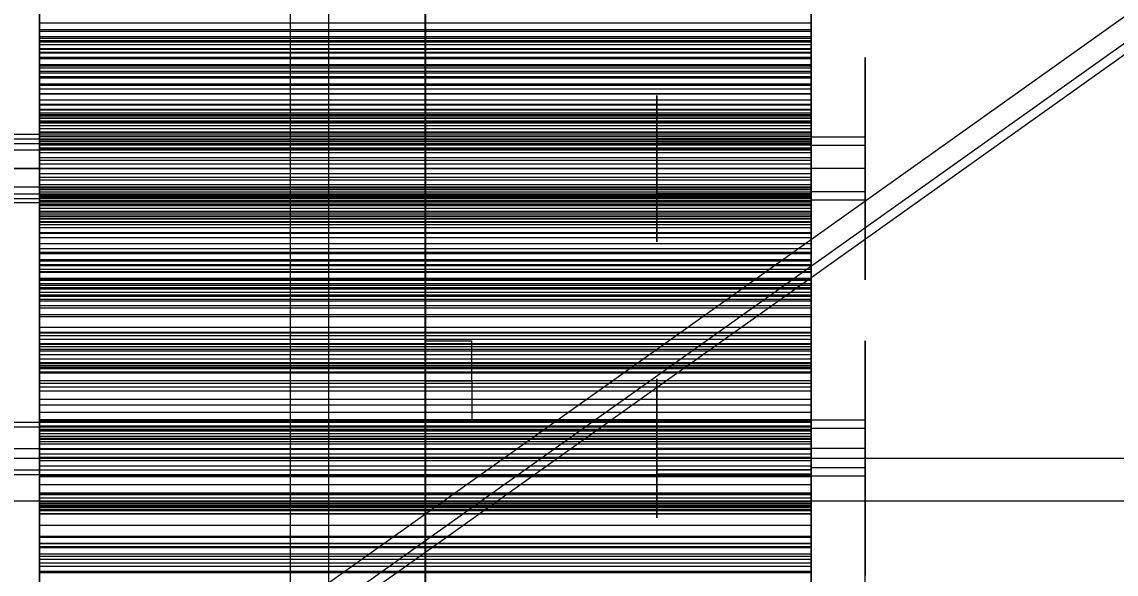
# Model space of a CAD drawing. Header units: millimetres. Extents: x -1970 to 34302, y -65268 to 6837.
# Drawn here: x 545.4 to 829, y -34380 to -34237 of the extents above; entities that cross this region are included whole.
import ezdxf

# ---------------------------------------------------------------- set-up
doc = ezdxf.new("R2010")
doc.units = ezdxf.units.MM
for name, color, linetype, lineweight in [('COTAS_O', 1, 'Continuous', 0), ('frontal_briquetadora', 7, 'Continuous', 0), ('frontal_mezcladora', 7, 'Continuous', 0), ('frontal_tolva', 7, 'Continuous', 0)]:
    doc.layers.add(name, color=color, linetype=linetype, lineweight=lineweight)
doc.dimstyles.new('R19_100', dxfattribs={"dimtxt": 250, "dimasz": 150, "dimexe": 150, "dimexo": 80, "dimgap": 100, "dimtad": 1, "dimtih": 1, "dimtoh": 1, "dimdsep": 46, "dimcen": 0.09, "dimadec": 0, "dimazin": 0, "dimtfac": 1, "dimtdec": 4, "dimtofl": 0, "dimtmove": 0, "dimatfit": 3, "dimfxl": 1, "dimtolj": 1, "dimtzin": 0, "dimarcsym": 0})

# ---------------------------------------------------------------- blocks, each defined once
blk = doc.blocks.new('*D35')
at = {"layer": 'COTAS_O', "color": 0, "lineweight": -2, "transparency": 16777216}
for p, q in [((-1725, -34320), (-1725, -33550)), ((1725, -34320), (1725, -33550)), ((-1575, -33700), (1575, -33700))]:
    blk.add_line(p, q, dxfattribs=at)
at = {"layer": 'COTAS_O', "color": 0, "transparency": 16777216}
for points in [[(-1575, -33675), (-1575, -33725), (-1725, -33700)], [(1575, -33675), (1575, -33725), (1725, -33700)]]:
    blk.add_solid(points, dxfattribs=at)
at = {"layer": 'Defpoints', "color": 0, "transparency": 16777216}
for p in [(1725, -33700), (-1725, -34400), (1725, -34400)]:
    blk.add_point(p, dxfattribs=at)
blk = doc.blocks.new('*D39')
at = {"layer": 'COTAS_O', "color": 0, "lineweight": -2, "transparency": 16777216}
for p, q in [((-650, -34820), (-650, -34050)), ((650, -34820), (650, -34050)), ((-500, -34200), (500, -34200))]:
    blk.add_line(p, q, dxfattribs=at)
at = {"layer": 'COTAS_O', "color": 0, "transparency": 16777216}
for points in [[(-500, -34175), (-500, -34225), (-650, -34200)], [(500, -34175), (500, -34225), (650, -34200)]]:
    blk.add_solid(points, dxfattribs=at)
at = {"layer": 'Defpoints', "color": 0, "transparency": 16777216}
for p in [(650, -34200), (-650, -34900), (650, -34900)]:
    blk.add_point(p, dxfattribs=at)

msp = doc.modelspace()

# ---------------------------------------------------------------- linework, layer by layer
at = {"layer": 'frontal_briquetadora'}
for p, q in [((750, -34237.497), (750, -34220.554)), ((750, -34237.688), (750, -34220.832)), ((550, -34237.271), (550, -34223.272)), ((750, -34237.271), (750, -34223.272)), ((750, -34224.618), (750, -34241.985)), ((750, -34224.875), (750, -34242.153)), ((550, -34244.978), (550, -34225.965)), ((550, -34227.726), (550, -34246.782)), ((550, -34242.009), (550, -34227.834)), ((750, -34242.009), (750, -34227.834)), ((550, -34239.478), (550, -34229.664)), ((750, -34239.478), (750, -34229.664)), ((550, -34231.767), (550, -34238.943)), ((550, -34242.229), (550, -34232.427)), ((550, -34233.99), (550, -34241.171)), ((750, -34231.767), (750, -34238.943)), ((750, -34242.229), (750, -34232.427)), ((750, -34251.188), (750, -34233.1)), ((750, -34251.309), (750, -34233.313)), ((750, -34233.99), (750, -34241.171)), ((550, -34255.539), (550, -34236.305)), ((550, -34236.673), (550, -34240.744)), ((550, -34243.904), (550, -34236.717)), ((750, -34236.673), (750, -34240.744)), ((750, -34243.904), (750, -34236.717)), ((550, -34251.479), (550, -34237.271)), ((550, -34237.271), (750, -34237.271)), ((550, -34238.943), (550, -34246.135)), ((550, -34238.943), (750, -34238.943)), ((550, -34241.909), (550, -34239.478)), ((750, -34239.478), (550, -34239.478)), ((750, -34251.479), (750, -34237.271)), ((750, -34255.881), (750, -34237.497)), ((750, -34255.979), (750, -34237.688)), ((750, -34238.943), (750, -34246.135)), ((750, -34241.909), (750, -34239.478)), ((550, -34240.744), (550, -34244.831)), ((550, -34240.744), (750, -34240.744)), ((550, -34241.171), (550, -34248.367)), ((550, -34241.171), (750, -34241.171)), ((550, -34244.168), (550, -34241.909)), ((750, -34241.909), (550, -34241.909)), ((550, -34246.101), (550, -34242.009)), ((550, -34242.009), (750, -34242.009)), ((550, -34242.963), (550, -34242.229)), ((750, -34242.229), (550, -34242.229)), ((750, -34240.744), (750, -34244.831)), ((750, -34241.171), (750, -34248.367)), ((750, -34244.168), (750, -34241.909)), ((750, -34241.985), (750, -34260.62)), ((750, -34246.101), (750, -34242.009)), ((750, -34242.153), (750, -34260.694)), ((750, -34242.963), (750, -34242.229)), ((550, -34243.941), (550, -34242.963)), ((750, -34242.963), (550, -34242.963)), ((550, -34251.105), (550, -34243.904)), ((550, -34243.904), (750, -34243.904)), ((550, -34245.133), (550, -34243.941)), ((750, -34243.941), (550, -34243.941)), ((550, -34246.246), (550, -34244.168)), ((750, -34244.168), (550, -34244.168)), ((550, -34244.831), (550, -34248.931)), ((550, -34244.831), (750, -34244.831)), ((550, -34264.342), (550, -34244.978)), ((550, -34246.52), (550, -34245.133)), ((750, -34245.133), (550, -34245.133)), ((750, -34243.941), (750, -34242.963)), ((750, -34251.105), (750, -34243.904)), ((750, -34245.133), (750, -34243.941)), ((750, -34246.246), (750, -34244.168)), ((750, -34244.831), (750, -34248.931)), ((750, -34246.52), (750, -34245.133)), ((550, -34250.205), (550, -34246.101)), ((550, -34246.101), (750, -34246.101)), ((550, -34246.135), (550, -34253.34)), ((550, -34246.135), (750, -34246.135)), ((550, -34248.128), (550, -34246.246)), ((750, -34246.246), (550, -34246.246)), ((550, -34248.091), (550, -34246.52)), ((750, -34246.52), (550, -34246.52)), ((550, -34246.782), (550, -34266.168)), ((550, -34249.836), (550, -34248.091)), ((750, -34248.091), (550, -34248.091)), ((550, -34249.796), (550, -34248.128)), ((750, -34248.128), (550, -34248.128)), ((750, -34250.205), (750, -34246.101)), ((750, -34246.135), (750, -34253.34)), ((750, -34250.033), (750, -34246.222)), ((750, -34246.222), (750, -34246.703)), ((750, -34248.128), (750, -34246.246)), ((750, -34248.091), (750, -34246.52)), ((750, -34246.703), (750, -34251.379)), ((750, -34249.836), (750, -34248.091)), ((750, -34249.796), (750, -34248.128)), ((764, -34250.033), (764, -34246.222)), ((764, -34246.222), (764, -34246.703)), ((764, -34246.703), (764, -34251.379)), ((550, -34248.367), (550, -34255.575)), ((550, -34248.367), (750, -34248.367)), ((550, -34248.931), (550, -34253.043)), ((550, -34248.931), (750, -34248.931)), ((550, -34251.223), (550, -34249.796)), ((750, -34249.796), (550, -34249.796)), ((550, -34259.686), (550, -34249.836)), ((750, -34249.836), (550, -34249.836)), ((550, -34254.32), (550, -34250.205)), ((550, -34250.205), (750, -34250.205)), ((750, -34248.367), (750, -34255.575)), ((750, -34248.931), (750, -34253.043)), ((750, -34251.223), (750, -34249.796)), ((750, -34259.686), (750, -34249.836)), ((750, -34257.379), (750, -34250.033)), ((750, -34254.32), (750, -34250.205)), ((764, -34257.379), (764, -34250.033)), ((550, -34258.317), (550, -34251.105)), ((550, -34251.105), (750, -34251.105)), ((550, -34261.06), (550, -34251.223)), ((750, -34251.223), (550, -34251.223)), ((550, -34255.598), (550, -34251.479)), ((550, -34251.479), (750, -34251.479)), ((550, -34253.043), (550, -34257.165)), ((550, -34253.043), (750, -34253.043)), ((550, -34253.34), (550, -34260.554)), ((550, -34253.34), (750, -34253.34)), ((750, -34258.317), (750, -34251.105)), ((750, -34270.191), (750, -34251.188)), ((750, -34261.06), (750, -34251.223)), ((750, -34270.216), (750, -34251.309)), ((750, -34251.379), (750, -34259.324)), ((750, -34255.598), (750, -34251.479)), ((750, -34253.043), (750, -34257.165)), ((750, -34253.34), (750, -34260.554)), ((750, -34257.8), (750, -34253.552)), ((764, -34251.379), (764, -34259.324)), ((764, -34257.8), (764, -34253.552)), ((550, -34258.445), (550, -34254.32)), ((550, -34254.32), (750, -34254.32)), ((550, -34275), (550, -34255.539)), ((550, -34255.575), (550, -34262.792)), ((550, -34255.575), (750, -34255.575)), ((550, -34259.725), (550, -34255.598)), ((550, -34255.598), (750, -34255.598)), ((710, -34258.147), (710, -34256.069)), ((710, -34256.069), (710, -34256.331)), ((710, -34256.331), (710, -34258.882)), ((750, -34258.445), (750, -34254.32)), ((750, -34255.575), (750, -34262.792)), ((750, -34257.742), (750, -34255.577)), ((750, -34255.577), (750, -34255.85)), ((750, -34259.725), (750, -34255.598)), ((750, -34255.85), (750, -34258.506)), ((750, -34275), (750, -34255.881)), ((750, -34275), (750, -34255.979)), ((750, -34258.147), (750, -34256.069)), ((750, -34256.069), (750, -34256.331)), ((750, -34256.331), (750, -34258.882)), ((550, -34257.165), (550, -34261.296)), ((550, -34257.165), (750, -34257.165)), ((550, -34265.537), (550, -34258.317)), ((550, -34258.317), (750, -34258.317)), ((550, -34262.577), (550, -34258.445)), ((550, -34258.445), (750, -34258.445)), ((710, -34262.154), (710, -34258.147)), ((710, -34258.882), (710, -34263.215)), ((750, -34257.165), (750, -34261.296)), ((750, -34266.806), (750, -34257.379)), ((750, -34261.916), (750, -34257.742)), ((750, -34265.455), (750, -34257.8)), ((750, -34262.154), (750, -34258.147)), ((750, -34265.537), (750, -34258.317)), ((750, -34262.577), (750, -34258.445)), ((750, -34258.506), (750, -34263.021)), ((750, -34258.882), (750, -34263.215)), ((750, -34259.324), (750, -34268.965)), ((764, -34266.806), (764, -34257.379)), ((764, -34265.455), (764, -34257.8)), ((764, -34259.324), (764, -34268.965)), ((550, -34261.893), (550, -34259.686)), ((750, -34259.686), (550, -34259.686)), ((550, -34263.859), (550, -34259.725)), ((550, -34259.725), (750, -34259.725)), ((550, -34260.554), (550, -34267.776)), ((550, -34260.554), (750, -34260.554)), ((550, -34262.027), (550, -34261.06)), ((750, -34261.06), (550, -34261.06)), ((550, -34261.296), (550, -34265.432)), ((550, -34261.296), (750, -34261.296)), ((550, -34263.928), (550, -34261.893)), ((750, -34261.893), (550, -34261.893)), ((550, -34263.238), (550, -34262.027)), ((750, -34262.027), (550, -34262.027)), ((710, -34267.296), (710, -34262.154)), ((750, -34261.893), (750, -34259.686)), ((750, -34263.859), (750, -34259.725)), ((750, -34264.262), (750, -34260.452)), ((750, -34260.452), (750, -34260.932)), ((750, -34260.554), (750, -34267.776)), ((750, -34260.62), (750, -34279.809)), ((750, -34260.694), (750, -34279.784)), ((750, -34260.932), (750, -34265.608)), ((750, -34262.027), (750, -34261.06)), ((750, -34261.296), (750, -34265.432)), ((750, -34263.928), (750, -34261.893)), ((750, -34267.272), (750, -34261.916)), ((750, -34263.238), (750, -34262.027)), ((750, -34267.296), (750, -34262.154)), ((764, -34264.262), (764, -34260.452)), ((764, -34260.452), (764, -34260.932)), ((764, -34260.932), (764, -34265.608)), ((550, -34266.715), (550, -34262.577)), ((550, -34262.577), (750, -34262.577)), ((550, -34262.792), (550, -34270.015)), ((550, -34262.792), (750, -34262.792)), ((550, -34264.664), (550, -34263.238)), ((750, -34263.238), (550, -34263.238)), ((550, -34267.999), (550, -34263.859)), ((550, -34263.859), (750, -34263.859)), ((550, -34265.78), (550, -34263.928)), ((750, -34263.928), (550, -34263.928)), ((550, -34283.832), (550, -34264.342)), ((550, -34266.286), (550, -34264.664)), ((750, -34264.664), (550, -34264.664)), ((710, -34263.215), (710, -34268.474)), ((710, -34265.618), (710, -34263.301)), ((750, -34266.715), (750, -34262.577)), ((750, -34262.792), (750, -34270.015)), ((750, -34265.227), (750, -34262.813)), ((750, -34263.021), (750, -34268.499)), ((750, -34263.215), (750, -34268.474)), ((750, -34264.664), (750, -34263.238)), ((750, -34265.618), (750, -34263.301)), ((750, -34267.999), (750, -34263.859)), ((750, -34265.78), (750, -34263.928)), ((750, -34271.608), (750, -34264.262)), ((750, -34266.286), (750, -34264.664)), ((764, -34271.608), (764, -34264.262)), ((550, -34266.168), (520, -34266.168)), ((520, -34267.272), (750, -34267.272)), ((550, -34265.432), (550, -34269.572)), ((550, -34265.432), (750, -34265.432)), ((550, -34272.76), (550, -34265.537)), ((550, -34265.537), (750, -34265.537)), ((550, -34267.436), (550, -34265.78)), ((750, -34265.78), (550, -34265.78)), ((550, -34266.168), (550, -34285.658)), ((550, -34268.091), (550, -34266.286)), ((750, -34266.286), (550, -34266.286)), ((550, -34270.857), (550, -34266.715)), ((550, -34266.715), (750, -34266.715)), ((550, -34268.877), (550, -34267.436)), ((750, -34267.436), (550, -34267.436)), ((550, -34267.776), (550, -34275)), ((550, -34267.776), (750, -34267.776)), ((550, -34272.141), (550, -34267.999)), ((550, -34267.999), (750, -34267.999)), ((710, -34269.793), (710, -34265.618)), ((750, -34267.296), (710, -34267.296)), ((710, -34272.555), (710, -34267.296)), ((750, -34269.576), (750, -34265.227)), ((750, -34265.432), (750, -34269.572)), ((750, -34275), (750, -34265.455)), ((750, -34272.76), (750, -34265.537)), ((750, -34265.608), (750, -34273.553)), ((750, -34269.793), (750, -34265.618)), ((750, -34267.436), (750, -34265.78)), ((750, -34268.091), (750, -34266.286)), ((750, -34270.857), (750, -34266.715)), ((764, -34266.806), (750, -34266.806)), ((750, -34276.447), (750, -34266.806)), ((750, -34272.75), (750, -34267.272)), ((750, -34272.555), (750, -34267.296)), ((750, -34268.877), (750, -34267.436)), ((750, -34267.776), (750, -34275)), ((750, -34272.141), (750, -34267.999)), ((764, -34275), (764, -34265.455)), ((764, -34265.608), (764, -34273.553)), ((764, -34276.447), (764, -34266.806)), ((750, -34270.216), (200, -34270.216)), ((520, -34268.499), (750, -34268.499)), ((750, -34270.191), (520, -34270.191)), ((550, -34270.069), (550, -34268.091)), ((750, -34268.091), (550, -34268.091)), ((550, -34270.075), (550, -34268.877)), ((750, -34268.877), (550, -34268.877)), ((550, -34269.572), (550, -34273.715)), ((550, -34269.572), (750, -34269.572)), ((550, -34270.015), (550, -34277.24)), ((550, -34270.015), (750, -34270.015)), ((550, -34279.931), (550, -34270.069)), ((750, -34270.069), (550, -34270.069)), ((550, -34279.925), (550, -34270.075)), ((750, -34270.075), (550, -34270.075)), ((550, -34275), (550, -34270.857)), ((550, -34270.857), (750, -34270.857)), ((750, -34268.474), (710, -34268.474)), ((710, -34268.474), (710, -34273.616)), ((710, -34275), (710, -34269.793)), ((710, -34272.377), (710, -34270.299)), ((710, -34270.299), (710, -34270.561)), ((710, -34270.561), (710, -34273.111)), ((750, -34270.069), (750, -34268.091)), ((750, -34268.474), (750, -34273.616)), ((750, -34268.499), (750, -34273.855)), ((750, -34270.075), (750, -34268.877)), ((764, -34268.965), (750, -34268.965)), ((750, -34268.965), (750, -34278.392)), ((750, -34269.572), (750, -34273.715)), ((750, -34275), (750, -34269.576)), ((750, -34275), (750, -34269.793)), ((750, -34271.971), (750, -34269.806)), ((750, -34269.806), (750, -34270.079)), ((750, -34270.015), (750, -34277.24)), ((750, -34279.931), (750, -34270.069)), ((750, -34279.925), (750, -34270.075)), ((750, -34270.079), (750, -34272.736)), ((750, -34289.38), (750, -34270.191)), ((750, -34289.306), (750, -34270.216)), ((750, -34272.377), (750, -34270.299)), ((750, -34270.299), (750, -34270.561)), ((750, -34270.561), (750, -34273.111)), ((750, -34275), (750, -34270.857)), ((764, -34268.965), (764, -34278.392)), ((550, -34276.285), (550, -34272.141)), ((550, -34272.141), (750, -34272.141)), ((550, -34279.985), (550, -34272.76)), ((550, -34272.76), (750, -34272.76)), ((710, -34276.384), (710, -34272.377)), ((710, -34276.889), (710, -34272.555)), ((710, -34273.111), (710, -34277.445)), ((710, -34273.616), (710, -34277.623)), ((750, -34281.035), (750, -34271.608)), ((750, -34276.145), (750, -34271.971)), ((750, -34276.285), (750, -34272.141)), ((750, -34276.384), (750, -34272.377)), ((750, -34276.889), (750, -34272.555)), ((750, -34272.736), (750, -34277.25)), ((750, -34277.264), (750, -34272.75)), ((750, -34279.985), (750, -34272.76)), ((750, -34273.111), (750, -34277.445)), ((750, -34273.553), (750, -34283.194)), ((750, -34273.616), (750, -34277.623)), ((764, -34281.035), (764, -34271.608)), ((764, -34273.553), (764, -34283.194)), ((750, -34275), (200, -34275)), ((520, -34275), (750, -34275)), ((550, -34275), (520, -34275)), ((550, -34273.715), (550, -34277.859)), ((550, -34273.715), (750, -34273.715)), ((550, -34275), (550, -34282.224)), ((550, -34279.143), (550, -34275)), ((550, -34275), (550, -34294.461)), ((550, -34275), (750, -34275)), ((550, -34280.428), (550, -34276.285)), ((550, -34276.285), (750, -34276.285)), ((750, -34275), (710, -34275)), ((710, -34275), (710, -34280.207)), ((710, -34281.526), (710, -34276.384)), ((750, -34273.715), (750, -34277.859)), ((750, -34273.855), (750, -34278.029)), ((750, -34275), (750, -34294.021)), ((750, -34275), (750, -34280.424)), ((750, -34275), (750, -34294.119)), ((750, -34279.143), (750, -34275)), ((750, -34275), (750, -34282.224)), ((764, -34275), (750, -34275)), ((750, -34275), (750, -34280.207)), ((750, -34275), (750, -34284.545)), ((750, -34281.501), (750, -34276.145)), ((750, -34280.428), (750, -34276.285)), ((750, -34281.526), (750, -34276.384)), ((750, -34284.392), (750, -34276.447)), ((764, -34275), (764, -34284.545)), ((764, -34284.392), (764, -34276.447)), ((550, -34277.24), (550, -34284.463)), ((550, -34277.24), (750, -34277.24)), ((550, -34277.859), (550, -34282.001)), ((550, -34277.859), (750, -34277.859)), ((550, -34283.285), (550, -34279.143)), ((550, -34279.143), (750, -34279.143)), ((710, -34279.439), (710, -34276.889)), ((710, -34277.445), (710, -34282.704)), ((710, -34277.623), (710, -34279.701)), ((750, -34279.439), (750, -34276.889)), ((750, -34277.24), (750, -34284.463)), ((750, -34277.25), (750, -34282.728)), ((750, -34279.921), (750, -34277.264)), ((750, -34277.445), (750, -34282.704)), ((750, -34277.623), (750, -34279.701)), ((750, -34277.859), (750, -34282.001)), ((750, -34278.029), (750, -34280.194)), ((750, -34278.392), (750, -34285.738)), ((750, -34283.285), (750, -34279.143)), ((764, -34278.392), (764, -34285.738)), ((750, -34279.784), (200, -34279.784)), ((750, -34279.809), (520, -34279.809)), ((520, -34281.501), (750, -34281.501)), ((750, -34279.925), (550, -34279.925)), ((550, -34279.925), (550, -34281.123)), ((550, -34281.909), (550, -34279.931)), ((750, -34279.931), (550, -34279.931)), ((550, -34287.208), (550, -34279.985)), ((550, -34279.985), (750, -34279.985)), ((550, -34284.568), (550, -34280.428)), ((550, -34280.428), (750, -34280.428)), ((750, -34281.123), (550, -34281.123)), ((550, -34281.123), (550, -34282.564)), ((550, -34283.714), (550, -34281.909)), ((750, -34281.909), (550, -34281.909)), ((550, -34282.001), (550, -34286.141)), ((550, -34282.001), (750, -34282.001)), ((710, -34279.701), (710, -34279.439)), ((710, -34280.207), (710, -34284.382)), ((750, -34281.526), (710, -34281.526)), ((710, -34286.785), (710, -34281.526)), ((750, -34279.701), (750, -34279.439)), ((750, -34279.784), (750, -34298.691)), ((750, -34279.809), (750, -34298.812)), ((750, -34280.194), (750, -34279.921)), ((750, -34279.925), (750, -34281.123)), ((750, -34281.909), (750, -34279.931)), ((750, -34287.208), (750, -34279.985)), ((750, -34280.207), (750, -34284.382)), ((750, -34280.424), (750, -34284.773)), ((750, -34284.568), (750, -34280.428)), ((764, -34281.035), (750, -34281.035)), ((750, -34290.676), (750, -34281.035)), ((750, -34281.123), (750, -34282.564)), ((750, -34286.979), (750, -34281.501)), ((750, -34286.785), (750, -34281.526)), ((750, -34283.714), (750, -34281.909)), ((750, -34282.001), (750, -34286.141)), ((764, -34290.676), (764, -34281.035)), ((520, -34282.728), (750, -34282.728)), ((550, -34283.832), (520, -34283.832)), ((550, -34282.224), (550, -34289.446)), ((550, -34282.224), (750, -34282.224)), ((750, -34282.564), (550, -34282.564)), ((550, -34282.564), (550, -34284.22)), ((550, -34287.423), (550, -34283.285)), ((550, -34283.285), (750, -34283.285)), ((550, -34285.336), (550, -34283.714)), ((750, -34283.714), (550, -34283.714)), ((550, -34303.218), (550, -34283.832)), ((750, -34284.22), (550, -34284.22)), ((550, -34284.22), (550, -34286.072)), ((550, -34284.463), (550, -34291.683)), ((550, -34284.463), (750, -34284.463)), ((550, -34288.704), (550, -34284.568)), ((550, -34284.568), (750, -34284.568)), ((750, -34282.704), (710, -34282.704)), ((710, -34282.704), (710, -34287.846)), ((710, -34284.382), (710, -34286.699)), ((750, -34282.224), (750, -34289.446)), ((750, -34282.564), (750, -34284.22)), ((750, -34282.704), (750, -34287.846)), ((750, -34282.728), (750, -34288.084)), ((764, -34283.194), (750, -34283.194)), ((750, -34283.194), (750, -34292.621)), ((750, -34287.423), (750, -34283.285)), ((750, -34285.336), (750, -34283.714)), ((750, -34284.22), (750, -34286.072)), ((750, -34284.382), (750, -34286.699)), ((750, -34289.068), (750, -34284.392)), ((750, -34284.463), (750, -34291.683)), ((750, -34284.545), (750, -34292.2)), ((750, -34288.704), (750, -34284.568)), ((750, -34284.773), (750, -34287.187)), ((764, -34283.194), (764, -34292.621)), ((764, -34289.068), (764, -34284.392)), ((764, -34284.545), (764, -34292.2)), ((550, -34286.762), (550, -34285.336)), ((750, -34285.336), (550, -34285.336)), ((550, -34285.658), (550, -34305.022)), ((750, -34286.072), (550, -34286.072)), ((550, -34286.072), (550, -34288.107)), ((550, -34286.141), (550, -34290.275)), ((550, -34286.141), (750, -34286.141)), ((550, -34287.973), (550, -34286.762)), ((750, -34286.762), (550, -34286.762)), ((550, -34294.425), (550, -34287.208)), ((550, -34287.208), (750, -34287.208)), ((550, -34291.555), (550, -34287.423)), ((550, -34287.423), (750, -34287.423)), ((710, -34291.118), (710, -34286.785)), ((710, -34287.846), (710, -34291.853)), ((750, -34286.762), (750, -34285.336)), ((750, -34285.738), (750, -34289.548)), ((750, -34286.072), (750, -34288.107)), ((750, -34286.141), (750, -34290.275)), ((750, -34287.973), (750, -34286.762)), ((750, -34291.118), (750, -34286.785)), ((750, -34291.494), (750, -34286.979)), ((750, -34294.425), (750, -34287.208)), ((750, -34291.555), (750, -34287.423)), ((750, -34287.846), (750, -34291.853)), ((764, -34285.738), (764, -34289.548)), ((550, -34288.94), (550, -34287.973)), ((750, -34287.973), (550, -34287.973)), ((750, -34288.107), (550, -34288.107)), ((550, -34288.107), (550, -34290.314)), ((550, -34292.835), (550, -34288.704)), ((550, -34288.704), (750, -34288.704)), ((550, -34298.777), (550, -34288.94)), ((750, -34288.94), (550, -34288.94)), ((550, -34289.446), (550, -34296.66)), ((550, -34289.446), (750, -34289.446)), ((550, -34290.275), (550, -34294.402)), ((550, -34290.275), (750, -34290.275)), ((750, -34290.314), (550, -34290.314)), ((550, -34290.314), (550, -34300.164)), ((750, -34288.94), (750, -34287.973)), ((750, -34288.084), (750, -34292.258)), ((750, -34288.107), (750, -34290.314)), ((750, -34292.835), (750, -34288.704)), ((750, -34298.777), (750, -34288.94)), ((750, -34289.548), (750, -34289.068)), ((750, -34307.847), (750, -34289.306)), ((750, -34308.015), (750, -34289.38)), ((750, -34289.446), (750, -34296.66)), ((750, -34290.275), (750, -34294.402)), ((750, -34290.314), (750, -34300.164)), ((750, -34298.621), (750, -34290.676)), ((764, -34289.548), (764, -34289.068)), ((764, -34298.621), (764, -34290.676)), ((550, -34295.68), (550, -34291.555)), ((550, -34291.555), (750, -34291.555)), ((550, -34291.683), (550, -34298.895)), ((550, -34291.683), (750, -34291.683)), ((550, -34296.957), (550, -34292.835)), ((550, -34292.835), (750, -34292.835)), ((710, -34293.669), (710, -34291.118)), ((710, -34291.853), (710, -34293.931)), ((750, -34293.669), (750, -34291.118)), ((750, -34294.15), (750, -34291.494)), ((750, -34295.68), (750, -34291.555)), ((750, -34291.683), (750, -34298.895)), ((750, -34291.853), (750, -34293.931)), ((750, -34292.2), (750, -34296.448)), ((750, -34292.258), (750, -34294.423)), ((750, -34292.621), (750, -34299.967)), ((750, -34296.957), (750, -34292.835)), ((764, -34292.2), (764, -34296.448)), ((764, -34292.621), (764, -34299.967)), ((550, -34294.402), (550, -34298.521)), ((550, -34294.402), (750, -34294.402)), ((550, -34301.633), (550, -34294.425)), ((550, -34294.425), (750, -34294.425)), ((550, -34294.461), (550, -34313.695)), ((550, -34299.795), (550, -34295.68)), ((550, -34295.68), (750, -34295.68)), ((710, -34293.931), (710, -34293.669)), ((750, -34293.931), (750, -34293.669)), ((750, -34294.021), (750, -34312.312)), ((750, -34294.119), (750, -34312.503)), ((750, -34294.423), (750, -34294.15)), ((750, -34294.402), (750, -34298.521)), ((750, -34301.633), (750, -34294.425)), ((750, -34299.795), (750, -34295.68)), ((550, -34296.66), (550, -34303.865)), ((550, -34296.66), (750, -34296.66)), ((550, -34301.069), (550, -34296.957)), ((550, -34296.957), (750, -34296.957)), ((550, -34298.521), (550, -34312.729)), ((550, -34298.521), (750, -34298.521)), ((750, -34298.777), (550, -34298.777)), ((550, -34298.777), (550, -34300.204)), ((550, -34298.895), (550, -34306.096)), ((550, -34298.895), (750, -34298.895)), ((750, -34296.66), (750, -34303.865)), ((750, -34301.069), (750, -34296.957)), ((750, -34298.521), (750, -34312.729)), ((750, -34303.297), (750, -34298.621)), ((750, -34298.691), (750, -34316.687)), ((750, -34298.777), (750, -34300.204)), ((750, -34298.812), (750, -34316.9)), ((750, -34298.895), (750, -34306.096)), ((764, -34303.297), (764, -34298.621)), ((550, -34303.899), (550, -34299.795)), ((550, -34299.795), (750, -34299.795)), ((750, -34300.164), (550, -34300.164)), ((550, -34300.164), (550, -34301.909)), ((750, -34300.204), (550, -34300.204)), ((550, -34300.204), (550, -34301.872)), ((550, -34305.169), (550, -34301.069)), ((550, -34301.069), (750, -34301.069)), ((550, -34308.829), (550, -34301.633)), ((550, -34301.633), (750, -34301.633)), ((750, -34301.872), (550, -34301.872)), ((550, -34301.872), (550, -34303.754)), ((750, -34301.909), (550, -34301.909)), ((550, -34301.909), (550, -34303.48)), ((750, -34303.899), (750, -34299.795)), ((750, -34299.967), (750, -34303.778)), ((750, -34300.164), (750, -34301.909)), ((750, -34300.204), (750, -34301.872)), ((750, -34305.169), (750, -34301.069)), ((750, -34308.829), (750, -34301.633)), ((750, -34301.872), (750, -34303.754)), ((750, -34301.909), (750, -34303.48)), ((764, -34299.967), (764, -34303.778)), ((550, -34322.274), (550, -34303.218)), ((750, -34303.48), (550, -34303.48)), ((550, -34303.48), (550, -34304.867)), ((750, -34303.754), (550, -34303.754)), ((550, -34303.754), (550, -34305.832)), ((550, -34303.865), (550, -34311.057)), ((550, -34303.865), (750, -34303.865)), ((550, -34307.991), (550, -34303.899)), ((550, -34303.899), (750, -34303.899)), ((750, -34304.867), (550, -34304.867)), ((550, -34304.867), (550, -34306.059)), ((750, -34303.778), (750, -34303.297)), ((750, -34303.48), (750, -34304.867)), ((750, -34303.754), (750, -34305.832)), ((750, -34303.865), (750, -34311.057)), ((750, -34307.991), (750, -34303.899)), ((750, -34304.867), (750, -34306.059)), ((764, -34303.778), (764, -34303.297)), ((550, -34305.022), (550, -34324.035)), ((550, -34309.256), (550, -34305.169)), ((550, -34305.169), (750, -34305.169)), ((750, -34305.832), (550, -34305.832)), ((550, -34305.832), (550, -34308.091)), ((750, -34306.059), (550, -34306.059)), ((550, -34306.059), (550, -34307.037)), ((550, -34306.096), (550, -34313.283)), ((550, -34306.096), (750, -34306.096)), ((750, -34307.037), (550, -34307.037)), ((550, -34307.037), (550, -34307.771)), ((750, -34309.256), (750, -34305.169)), ((750, -34305.832), (750, -34308.091)), ((750, -34306.059), (750, -34307.037)), ((750, -34306.096), (750, -34313.283)), ((750, -34307.037), (750, -34307.771)), ((750, -34307.771), (550, -34307.771)), ((550, -34307.771), (550, -34317.573)), ((550, -34322.166), (550, -34307.991)), ((550, -34307.991), (750, -34307.991)), ((750, -34308.091), (550, -34308.091)), ((550, -34308.091), (550, -34310.522)), ((550, -34316.01), (550, -34308.829)), ((550, -34308.829), (750, -34308.829)), ((550, -34313.327), (550, -34309.256)), ((550, -34309.256), (750, -34309.256)), ((750, -34310.522), (550, -34310.522)), ((550, -34310.522), (550, -34320.336)), ((750, -34307.771), (750, -34317.573)), ((750, -34325.125), (750, -34307.847)), ((750, -34322.166), (750, -34307.991)), ((750, -34325.382), (750, -34308.015)), ((750, -34308.091), (750, -34310.522)), ((750, -34316.01), (750, -34308.829)), ((750, -34313.327), (750, -34309.256)), ((750, -34310.522), (750, -34320.336)), ((550, -34311.057), (550, -34318.233)), ((550, -34311.057), (750, -34311.057)), ((550, -34312.729), (550, -34326.728)), ((550, -34312.729), (750, -34312.729)), ((550, -34313.283), (550, -34320.453)), ((550, -34313.283), (750, -34313.283)), ((550, -34317.381), (550, -34313.327)), ((550, -34313.327), (750, -34313.327)), ((750, -34311.057), (750, -34318.233)), ((750, -34312.312), (750, -34329.168)), ((750, -34312.503), (750, -34329.446)), ((750, -34312.729), (750, -34326.728)), ((750, -34313.283), (750, -34320.453)), ((750, -34317.381), (750, -34313.327)), ((550, -34313.695), (550, -34332.474)), ((550, -34329.883), (550, -34316.01)), ((550, -34316.01), (750, -34316.01)), ((750, -34329.883), (750, -34316.01)), ((550, -34331.49), (550, -34317.381)), ((550, -34317.381), (750, -34317.381)), ((750, -34317.573), (550, -34317.573)), ((550, -34317.573), (550, -34319.223)), ((550, -34318.233), (550, -34325.389)), ((550, -34318.233), (750, -34318.233)), ((750, -34316.687), (750, -34333.081)), ((750, -34316.9), (750, -34333.379)), ((750, -34331.49), (750, -34317.381)), ((750, -34317.573), (750, -34319.223)), ((750, -34318.233), (750, -34325.389)), ((750, -34319.223), (550, -34319.223)), ((550, -34319.223), (550, -34321.115)), ((750, -34320.336), (550, -34320.336)), ((550, -34320.336), (550, -34321.843)), ((550, -34320.453), (550, -34327.603)), ((550, -34320.453), (750, -34320.453)), ((750, -34321.115), (550, -34321.115)), ((550, -34321.115), (550, -34323.219)), ((750, -34321.843), (550, -34321.843)), ((550, -34321.843), (550, -34323.176)), ((750, -34319.223), (750, -34321.115)), ((750, -34323.398), (750, -34319.588)), ((750, -34319.588), (750, -34320.069)), ((750, -34320.069), (750, -34324.745)), ((750, -34320.336), (750, -34321.843)), ((750, -34320.453), (750, -34327.603)), ((750, -34321.115), (750, -34323.219)), ((750, -34321.843), (750, -34323.176)), ((764, -34323.398), (764, -34319.588)), ((764, -34319.588), (764, -34320.069)), ((764, -34320.069), (764, -34324.745)), ((550, -34336.269), (550, -34322.166)), ((550, -34322.166), (750, -34322.166)), ((550, -34340.775), (550, -34322.274)), ((750, -34323.176), (550, -34323.176)), ((550, -34323.176), (550, -34324.327)), ((750, -34323.219), (550, -34323.219)), ((550, -34323.219), (550, -34325.517)), ((550, -34324.035), (550, -34342.473)), ((750, -34324.327), (550, -34324.327)), ((550, -34324.327), (550, -34325.282)), ((750, -34336.269), (750, -34322.166)), ((750, -34323.176), (750, -34324.327)), ((750, -34323.219), (750, -34325.517)), ((750, -34330.745), (750, -34323.398)), ((750, -34324.327), (750, -34325.282)), ((750, -34324.745), (750, -34332.69)), ((764, -34330.745), (764, -34323.398)), ((764, -34324.745), (764, -34332.69)), ((750, -34325.282), (550, -34325.282)), ((550, -34325.282), (550, -34326.024)), ((550, -34325.389), (550, -34332.522)), ((550, -34325.389), (750, -34325.389)), ((750, -34325.517), (550, -34325.517)), ((550, -34325.517), (550, -34327.995)), ((750, -34326.024), (550, -34326.024)), ((550, -34326.024), (550, -34326.524)), ((750, -34326.524), (550, -34326.524)), ((550, -34326.524), (550, -34336.266)), ((550, -34326.728), (550, -34339.979)), ((550, -34326.728), (750, -34326.728)), ((750, -34340.477), (750, -34325.125)), ((750, -34325.282), (750, -34326.024)), ((750, -34340.813), (750, -34325.382)), ((750, -34325.389), (750, -34332.522)), ((750, -34325.517), (750, -34327.995)), ((750, -34326.024), (750, -34326.524)), ((750, -34330.3), (750, -34326.052)), ((750, -34326.524), (750, -34336.266)), ((750, -34326.728), (750, -34339.979)), ((764, -34330.3), (764, -34326.052)), ((550, -34327.603), (550, -34334.728)), ((550, -34327.603), (750, -34327.603)), ((750, -34327.995), (550, -34327.995)), ((550, -34327.995), (550, -34330.645)), ((550, -34342.887), (550, -34329.883)), ((550, -34329.883), (750, -34329.883)), ((710, -34331.513), (710, -34329.435)), ((710, -34329.435), (710, -34329.697)), ((710, -34329.697), (710, -34332.247)), ((750, -34327.603), (750, -34334.728)), ((750, -34327.995), (750, -34330.645)), ((750, -34331.108), (750, -34328.943)), ((750, -34328.943), (750, -34329.216)), ((750, -34329.168), (750, -34343.943)), ((750, -34329.216), (750, -34331.872)), ((750, -34331.513), (750, -34329.435)), ((750, -34329.435), (750, -34329.697)), ((750, -34329.446), (750, -34344.296)), ((750, -34329.697), (750, -34332.247)), ((750, -34342.887), (750, -34329.883)), ((750, -34337.955), (750, -34330.3)), ((764, -34337.955), (764, -34330.3)), ((750, -34330.645), (550, -34330.645)), ((550, -34330.645), (550, -34340.399)), ((550, -34345.662), (550, -34331.49)), ((550, -34331.49), (750, -34331.49)), ((550, -34332.474), (550, -34350.58)), ((550, -34332.522), (550, -34346.226)), ((550, -34332.522), (750, -34332.522)), ((710, -34335.52), (710, -34331.513)), ((710, -34332.247), (710, -34336.581)), ((750, -34330.645), (750, -34340.399)), ((750, -34340.172), (750, -34330.745)), ((750, -34335.281), (750, -34331.108)), ((750, -34345.662), (750, -34331.49)), ((750, -34335.52), (750, -34331.513)), ((750, -34331.872), (750, -34336.387)), ((750, -34335.722), (750, -34331.911)), ((750, -34331.911), (750, -34332.392)), ((750, -34332.247), (750, -34336.581)), ((750, -34332.392), (750, -34337.068)), ((750, -34332.522), (750, -34346.226)), ((750, -34332.69), (750, -34342.331)), ((750, -34333.081), (750, -34347.243)), ((764, -34340.172), (764, -34330.745)), ((764, -34335.722), (764, -34331.911)), ((764, -34331.911), (764, -34332.392)), ((764, -34332.392), (764, -34337.068)), ((764, -34332.69), (764, -34342.331)), ((550, -34334.728), (550, -34341.827)), ((550, -34334.728), (750, -34334.728)), ((710, -34340.662), (710, -34335.52)), ((710, -34338.118), (710, -34335.801)), ((750, -34333.379), (750, -34347.613)), ((750, -34334.728), (750, -34341.827)), ((750, -34340.638), (750, -34335.281)), ((750, -34337.727), (750, -34335.313)), ((750, -34340.662), (750, -34335.52)), ((750, -34343.068), (750, -34335.722)), ((750, -34338.118), (750, -34335.801)), ((764, -34343.068), (764, -34335.722)), ((750, -34336.266), (550, -34336.266)), ((550, -34336.266), (550, -34338.137)), ((550, -34349.756), (550, -34336.269)), ((750, -34338.137), (550, -34338.137)), ((550, -34338.137), (550, -34340.247)), ((710, -34336.581), (710, -34341.84)), ((710, -34342.293), (710, -34338.118)), ((750, -34336.266), (750, -34338.137)), ((750, -34349.756), (750, -34336.269)), ((750, -34336.387), (750, -34341.864)), ((750, -34336.581), (750, -34341.84)), ((750, -34337.068), (750, -34345.013)), ((750, -34342.076), (750, -34337.727)), ((750, -34347.5), (750, -34337.955)), ((750, -34342.293), (750, -34338.118)), ((750, -34338.137), (750, -34340.247)), ((764, -34337.068), (764, -34345.013)), ((764, -34347.5), (764, -34337.955)), ((520, -34340.638), (750, -34340.638)), ((550, -34339.979), (550, -34351.973)), ((550, -34339.979), (750, -34339.979)), ((750, -34340.247), (550, -34340.247)), ((550, -34340.247), (550, -34342.568)), ((750, -34340.399), (550, -34340.399)), ((550, -34340.399), (550, -34341.664)), ((550, -34358.505), (550, -34340.775)), ((750, -34341.664), (550, -34341.664)), ((550, -34341.664), (550, -34342.757)), ((750, -34340.662), (710, -34340.662)), ((710, -34345.921), (710, -34340.662)), ((710, -34343.836), (710, -34341.758)), ((710, -34341.758), (710, -34342.02)), ((750, -34339.979), (750, -34351.973)), ((764, -34340.172), (750, -34340.172)), ((750, -34349.812), (750, -34340.172)), ((750, -34340.247), (750, -34342.568)), ((750, -34340.399), (750, -34341.664)), ((750, -34353.313), (750, -34340.477)), ((750, -34346.115), (750, -34340.638)), ((750, -34345.921), (750, -34340.662)), ((750, -34353.714), (750, -34340.813)), ((750, -34343.431), (750, -34341.266)), ((750, -34341.266), (750, -34341.539)), ((750, -34341.539), (750, -34344.196)), ((750, -34341.664), (750, -34342.757)), ((750, -34343.836), (750, -34341.758)), ((750, -34341.758), (750, -34342.02)), ((764, -34349.812), (764, -34340.172)), ((520, -34341.864), (750, -34341.864)), ((550, -34341.827), (550, -34348.895)), ((550, -34341.827), (750, -34341.827)), ((550, -34342.473), (550, -34360.12)), ((750, -34342.568), (550, -34342.568)), ((550, -34342.568), (550, -34345.081)), ((750, -34342.757), (550, -34342.757)), ((550, -34342.757), (550, -34343.667)), ((550, -34354.521), (550, -34342.887)), ((550, -34342.887), (750, -34342.887)), ((750, -34343.667), (550, -34343.667)), ((550, -34343.667), (550, -34344.384)), ((750, -34344.384), (550, -34344.384)), ((550, -34344.384), (550, -34344.888)), ((750, -34341.84), (710, -34341.84)), ((710, -34341.84), (710, -34346.982)), ((710, -34342.02), (710, -34344.571)), ((710, -34347.5), (710, -34342.293)), ((710, -34347.843), (710, -34343.836)), ((710, -34344.571), (710, -34348.904)), ((750, -34341.827), (750, -34348.895)), ((750, -34341.84), (750, -34346.982)), ((750, -34341.864), (750, -34347.221)), ((750, -34342.02), (750, -34344.571)), ((750, -34347.5), (750, -34342.076)), ((750, -34347.5), (750, -34342.293)), ((764, -34342.331), (750, -34342.331)), ((750, -34342.331), (750, -34351.758)), ((750, -34342.568), (750, -34345.081)), ((750, -34342.757), (750, -34343.667)), ((750, -34354.521), (750, -34342.887)), ((750, -34352.495), (750, -34343.068)), ((750, -34347.605), (750, -34343.431)), ((750, -34343.667), (750, -34344.384)), ((750, -34347.843), (750, -34343.836)), ((750, -34343.943), (750, -34356.068)), ((750, -34344.196), (750, -34348.71)), ((750, -34344.296), (750, -34356.484)), ((750, -34344.384), (750, -34344.888)), ((750, -34344.571), (750, -34348.904)), ((764, -34342.331), (764, -34351.758)), ((764, -34352.495), (764, -34343.068)), ((750, -34344.888), (550, -34344.888)), ((550, -34344.888), (550, -34345.152)), ((750, -34345.081), (550, -34345.081)), ((550, -34345.081), (550, -34347.772)), ((750, -34345.152), (550, -34345.152)), ((550, -34345.152), (550, -34354.812)), ((550, -34359.353), (550, -34345.662)), ((550, -34345.662), (750, -34345.662)), ((550, -34346.226), (550, -34358.933)), ((550, -34346.226), (750, -34346.226)), ((710, -34350.255), (710, -34345.921)), ((710, -34346.982), (710, -34350.989)), ((750, -34344.888), (750, -34345.152)), ((750, -34345.013), (750, -34354.654)), ((750, -34345.081), (750, -34347.772)), ((750, -34345.152), (750, -34354.812)), ((750, -34359.353), (750, -34345.662)), ((750, -34350.255), (750, -34345.921)), ((750, -34350.63), (750, -34346.115)), ((750, -34346.226), (750, -34358.933)), ((750, -34346.982), (750, -34350.989)), ((750, -34347.221), (750, -34351.395)), ((750, -34347.243), (750, -34358.629)), ((764, -34345.013), (764, -34354.654)), ((520, -34347.5), (750, -34347.5)), ((750, -34347.772), (550, -34347.772)), ((550, -34347.772), (550, -34350.633)), ((550, -34348.895), (550, -34362.398)), ((550, -34348.895), (750, -34348.895)), ((550, -34362.109), (550, -34349.756)), ((550, -34349.756), (750, -34349.756)), ((750, -34347.5), (710, -34347.5)), ((710, -34347.5), (710, -34352.707)), ((710, -34352.985), (710, -34347.843)), ((710, -34348.904), (710, -34354.163)), ((710, -34352.805), (710, -34350.255)), ((750, -34347.5), (750, -34352.924)), ((764, -34347.5), (750, -34347.5)), ((750, -34347.5), (750, -34352.707)), ((750, -34347.5), (750, -34357.045)), ((750, -34352.961), (750, -34347.605)), ((750, -34347.613), (750, -34359.057)), ((750, -34347.772), (750, -34350.633)), ((750, -34352.985), (750, -34347.843)), ((750, -34348.71), (750, -34354.188)), ((750, -34348.895), (750, -34362.398)), ((750, -34348.904), (750, -34354.163)), ((750, -34362.109), (750, -34349.756)), ((750, -34357.758), (750, -34349.812)), ((750, -34352.805), (750, -34350.255)), ((764, -34347.5), (764, -34357.045)), ((764, -34357.758), (764, -34349.812)), ((520, -34352.961), (750, -34352.961)), ((550, -34350.58), (550, -34367.8)), ((750, -34350.633), (550, -34350.633)), ((550, -34350.633), (550, -34360.305)), ((550, -34351.973), (550, -34362.248)), ((550, -34351.973), (750, -34351.973)), ((710, -34350.989), (710, -34353.067)), ((710, -34352.707), (710, -34356.882)), ((710, -34353.067), (710, -34352.805)), ((750, -34352.985), (710, -34352.985)), ((710, -34358.244), (710, -34352.985)), ((750, -34353.287), (750, -34350.63)), ((750, -34350.633), (750, -34360.305)), ((750, -34350.989), (750, -34353.067)), ((750, -34351.395), (750, -34353.559)), ((750, -34351.758), (750, -34359.104)), ((750, -34351.973), (750, -34362.248)), ((764, -34352.495), (750, -34352.495)), ((750, -34362.136), (750, -34352.495)), ((750, -34352.707), (750, -34356.882)), ((750, -34353.067), (750, -34352.805)), ((750, -34352.924), (750, -34357.273)), ((750, -34358.439), (750, -34352.961)), ((750, -34358.244), (750, -34352.985)), ((764, -34351.758), (764, -34359.104)), ((764, -34362.136), (764, -34352.495)), ((520, -34354.188), (750, -34354.188)), ((550, -34364.34), (550, -34354.521)), ((550, -34354.521), (750, -34354.521)), ((750, -34354.812), (550, -34354.812)), ((550, -34354.812), (550, -34356.898)), ((750, -34354.163), (710, -34354.163)), ((710, -34354.163), (710, -34359.305)), ((750, -34353.559), (750, -34353.287)), ((750, -34363.139), (750, -34353.313)), ((750, -34363.591), (750, -34353.714)), ((750, -34354.163), (750, -34359.305)), ((750, -34354.188), (750, -34359.544)), ((750, -34364.34), (750, -34354.521)), ((764, -34354.654), (750, -34354.654)), ((750, -34354.654), (750, -34364.081)), ((750, -34354.812), (750, -34356.898)), ((764, -34354.654), (764, -34364.081)), ((750, -34356.898), (550, -34356.898)), ((550, -34356.898), (550, -34359.222)), ((550, -34375.256), (550, -34358.505)), ((710, -34356.882), (710, -34359.199)), ((710, -34362.578), (710, -34358.244)), ((750, -34356.068), (750, -34365.078)), ((750, -34356.484), (750, -34365.54)), ((750, -34356.882), (750, -34359.199)), ((750, -34356.898), (750, -34359.222)), ((750, -34357.045), (750, -34364.7)), ((750, -34357.273), (750, -34359.687)), ((750, -34362.433), (750, -34357.758)), ((750, -34362.578), (750, -34358.244)), ((750, -34362.953), (750, -34358.439)), ((750, -34358.629), (750, -34366.801)), ((764, -34357.045), (764, -34364.7)), ((764, -34362.433), (764, -34357.758)), ((550, -34358.933), (550, -34370.153)), ((550, -34358.933), (750, -34358.933)), ((750, -34359.222), (550, -34359.222)), ((550, -34359.222), (550, -34361.754)), ((550, -34372.036), (550, -34359.353)), ((550, -34359.353), (750, -34359.353)), ((550, -34360.12), (550, -34376.769)), ((750, -34360.305), (550, -34360.305)), ((550, -34360.305), (550, -34361.325)), ((750, -34361.325), (550, -34361.325)), ((550, -34361.325), (550, -34362.174)), ((710, -34359.305), (710, -34363.312)), ((750, -34358.933), (750, -34370.153)), ((750, -34359.057), (750, -34367.271)), ((750, -34359.104), (750, -34362.914)), ((750, -34359.222), (750, -34361.754)), ((750, -34359.305), (750, -34363.312)), ((750, -34372.036), (750, -34359.353)), ((750, -34359.544), (750, -34363.718)), ((750, -34360.305), (750, -34361.325)), ((750, -34361.325), (750, -34362.174)), ((764, -34359.104), (764, -34362.914)), ((750, -34361.754), (550, -34361.754)), ((550, -34361.754), (550, -34364.475)), ((550, -34372.854), (550, -34362.109)), ((550, -34362.109), (750, -34362.109)), ((750, -34362.174), (550, -34362.174)), ((550, -34362.174), (550, -34362.843)), ((550, -34362.248), (550, -34370.411)), ((550, -34362.248), (750, -34362.248)), ((550, -34362.398), (550, -34374.777)), ((550, -34362.398), (750, -34362.398)), ((750, -34362.843), (550, -34362.843)), ((550, -34362.843), (550, -34363.318)), ((750, -34363.318), (550, -34363.318)), ((550, -34363.318), (550, -34363.583)), ((750, -34363.583), (550, -34363.583)), ((550, -34363.583), (550, -34363.611)), ((750, -34363.611), (550, -34363.611)), ((550, -34363.611), (550, -34373.165)), ((550, -34371.965), (550, -34364.34)), ((550, -34364.34), (750, -34364.34)), ((710, -34365.128), (710, -34362.578)), ((710, -34363.312), (710, -34365.39)), ((750, -34361.754), (750, -34364.475)), ((750, -34372.854), (750, -34362.109)), ((750, -34370.081), (750, -34362.136)), ((750, -34362.174), (750, -34362.843)), ((750, -34362.248), (750, -34370.411)), ((750, -34362.398), (750, -34374.777)), ((750, -34362.914), (750, -34362.433)), ((750, -34365.128), (750, -34362.578)), ((750, -34362.843), (750, -34363.318)), ((750, -34365.61), (750, -34362.953)), ((750, -34369.578), (750, -34363.139)), ((750, -34363.312), (750, -34365.39)), ((750, -34363.318), (750, -34363.583)), ((750, -34363.583), (750, -34363.611)), ((750, -34370.063), (750, -34363.591)), ((750, -34363.611), (750, -34373.165)), ((750, -34363.718), (750, -34365.883)), ((750, -34364.081), (750, -34371.427)), ((750, -34371.965), (750, -34364.34)), ((764, -34370.081), (764, -34362.136)), ((764, -34362.914), (764, -34362.433)), ((764, -34364.081), (764, -34371.427)), ((750, -34364.475), (550, -34364.475)), ((550, -34364.475), (550, -34367.374)), ((710, -34365.39), (710, -34365.128)), ((750, -34364.475), (750, -34367.374)), ((750, -34364.7), (750, -34368.948)), ((750, -34365.078), (750, -34370.627)), ((750, -34365.39), (750, -34365.128)), ((750, -34365.54), (750, -34371.117)), ((750, -34365.883), (750, -34365.61)), ((750, -34366.801), (750, -34371.445)), ((750, -34367.271), (750, -34371.939)), ((764, -34364.7), (764, -34368.948)), ((750, -34367.374), (550, -34367.374)), ((550, -34367.374), (550, -34370.439)), ((550, -34367.8), (550, -34383.931)), ((750, -34367.374), (750, -34370.439)), ((750, -34372.383), (750, -34369.578)), ((750, -34372.882), (750, -34370.063)), ((750, -34374.757), (750, -34370.081)), ((764, -34374.757), (764, -34370.081)), ((550, -34370.153), (550, -34379.456)), ((550, -34370.153), (750, -34370.153)), ((550, -34370.411), (550, -34376.147)), ((550, -34370.411), (750, -34370.411)), ((750, -34370.439), (550, -34370.439)), ((550, -34370.439), (550, -34380.005)), ((550, -34377.104), (550, -34371.965)), ((550, -34371.965), (750, -34371.965)), ((550, -34383.225), (550, -34372.036)), ((550, -34372.036), (750, -34372.036)), ((550, -34381.578), (550, -34372.854)), ((550, -34372.854), (750, -34372.854)), ((750, -34370.153), (750, -34379.456)), ((750, -34370.411), (750, -34376.147)), ((750, -34370.439), (750, -34380.005)), ((750, -34370.627), (750, -34372.5)), ((750, -34371.117), (750, -34373)), ((750, -34371.427), (750, -34375.237)), ((750, -34371.445), (750, -34372.383)), ((750, -34371.939), (750, -34372.882)), ((750, -34377.104), (750, -34371.965)), ((750, -34383.225), (750, -34372.036)), ((750, -34381.578), (750, -34372.854)), ((764, -34371.427), (764, -34375.237)), ((750, -34373.165), (550, -34373.165)), ((550, -34373.165), (550, -34375.462)), ((550, -34374.777), (550, -34385.556)), ((550, -34374.777), (750, -34374.777)), ((550, -34390.831), (550, -34375.256)), ((750, -34375.462), (550, -34375.462)), ((550, -34375.462), (550, -34377.994)), ((750, -34373.165), (750, -34375.462)), ((750, -34375.237), (750, -34374.757)), ((750, -34374.777), (750, -34385.556)), ((750, -34379.012), (750, -34375.202)), ((750, -34375.202), (750, -34375.683)), ((750, -34375.462), (750, -34377.994)), ((750, -34375.683), (750, -34380.358)), ((764, -34375.237), (764, -34374.757)), ((764, -34379.012), (764, -34375.202)), ((764, -34375.202), (764, -34375.683)), ((764, -34375.683), (764, -34380.358)), ((550, -34376.147), (550, -34379.236)), ((550, -34376.147), (750, -34376.147)), ((550, -34376.769), (550, -34392.225)), ((550, -34379.559), (550, -34377.104)), ((550, -34377.104), (750, -34377.104)), ((750, -34377.994), (550, -34377.994)), ((550, -34377.994), (550, -34380.73)), ((750, -34376.147), (750, -34379.236)), ((750, -34379.559), (750, -34377.104)), ((750, -34377.994), (750, -34380.73)), ((550, -34379.236), (550, -34379.559)), ((550, -34379.236), (750, -34379.236)), ((550, -34379.456), (550, -34386.483)), ((550, -34379.456), (750, -34379.456)), ((550, -34379.559), (750, -34379.559)), ((750, -34386.358), (750, -34379.012)), ((750, -34383.373), (750, -34379.125)), ((750, -34379.236), (750, -34379.559)), ((750, -34379.456), (750, -34386.483)), ((764, -34386.358), (764, -34379.012)), ((764, -34383.373), (764, -34379.125))]:
    msp.add_line(p, q, dxfattribs=at)
at = {"layer": 'frontal_mezcladora'}
for p, q in [((625, -34725), (625, -33700)), ((650, -34725), (650, -33700)), ((615, -34760), (615, -33730)), ((625, -34725), (625, -33730)), ((650, -34760), (650, -33730)), ((650, -34330), (650, -34319.608)), ((650, -34319.608), (662, -34319.608)), ((662, -34330), (662, -34319.608)), ((650, -34340.392), (650, -34330)), ((662, -34330), (650, -34330)), ((662, -34330), (662, -34340.392)), ((650, -34340.392), (662, -34340.392))]:
    msp.add_line(p, q, dxfattribs=at)
at = {"layer": 'frontal_tolva'}
for p, q in [((1725, -33600), (600, -34400)), ((600, -34406.849), (1725, -33606.849)), ((604.636, -34406.52), (1729.636, -33606.52)), ((-1821.5, -34350), (1821.5, -34350)), ((-1821.5, -34361), (1821.5, -34361))]:
    msp.add_line(p, q, dxfattribs=at)

# ---------------------------------------------------------------- dimensions: what is measured, and where the dimension line sits
at = {"layer": 'COTAS_O'}
for p1, p2, picture, middle in [((-1725, -34400), (1725, -34400), '*D35', (0, -33700)), ((-650, -34900), (650, -34900), '*D39', (0, -34200))]:
    dim = msp.add_aligned_dim(p1=p1, p2=p2, distance=700, text='<> O', dimstyle='R19_100', dxfattribs=at)
    dim.commit()
    dim.dimension.update_dxf_attribs({"geometry": picture, "text_midpoint": middle})

doc.saveas('drawing.dxf')
